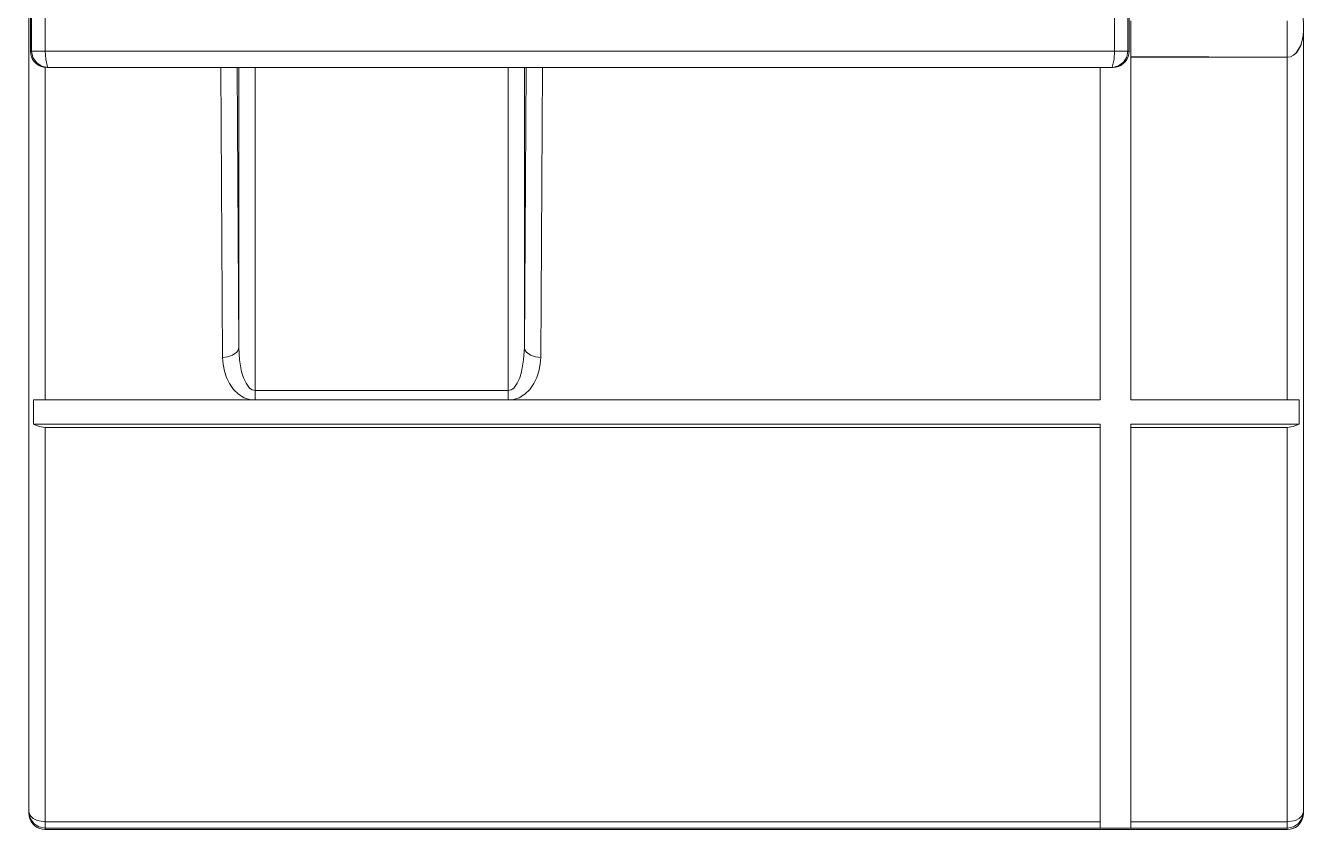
# Model space of a CAD drawing. Header units: millimetres. Extents: x 33157 to 59611, y -29750 to 1750.
# Drawn here: x 53643.6 to 53706.5, y 114.6 to 154.2 of the extents above; entities that cross this region are included whole.
import ezdxf

# ---------------------------------------------------------------- set-up
doc = ezdxf.new("R2010")
doc.units = ezdxf.units.MM
doc.layers.get('0').update_dxf_attribs({"lineweight": 18})

msp = doc.modelspace()

# ---------------------------------------------------------------- linework, layer by layer
at = {"lineweight": 9}
for p, q in [((53643.794, 279.827), (53643.794, 115.432)), ((53643.926, 213.626), (53643.926, 152.931)), ((53697.859, 213.626), (53697.859, 152.931)), ((53644.596, 213.079), (53644.596, 152.931)), ((53697.189, 213.079), (53697.189, 152.931)), ((53697.916, 155.43), (53697.916, 152.931)), ((53643.869, 155.128), (53643.869, 152.931)), ((53706.49, 153.959), (53706.49, 115.432)), ((53697.991, 152.667), (53697.991, 152.629)), ((53697.991, 152.667), (53697.991, 135.77)), ((53705.688, 152.629), (53705.688, 135.77)), ((53644.596, 152.13), (53644.596, 135.77)), ((53654.113, 152.13), (53654.113, 138.344)), ((53654.914, 152.13), (53654.914, 135.77)), ((53667.365, 152.13), (53667.365, 135.77)), ((53668.167, 152.13), (53668.167, 138.344)), ((53696.491, 152.13), (53696.491, 135.77)), ((53644.011, 135.77), (53644.011, 134.573)), ((53706.273, 135.77), (53706.273, 134.573)), ((53696.491, 134.573), (53696.491, 114.706)), ((53697.991, 134.573), (53697.991, 114.706)), ((53644.596, 134.422), (53644.596, 114.64)), ((53705.688, 134.422), (53705.688, 114.64))]:
    msp.add_line(p, q, dxfattribs=at)
for points in [[(53706.49, 153.959), (53706.49, 153.959), (53706.48, 154.892), (53706.48, 154.892)], [(53698.001, 154.421), (53698.001, 154.421), (53697.991, 152.629), (53697.991, 152.629)], [(53705.697, 152.629), (53705.697, 152.629), (53705.688, 154.421), (53705.688, 154.421)], [(53643.869, 152.931), (53643.869, 152.931), (53697.916, 152.931), (53697.916, 152.931)], [(53644.699, 152.148), (53644.699, 152.148), (53644.728, 152.13), (53644.728, 152.13)], [(53653.32, 137.863), (53653.32, 137.863), (53653.226, 152.13), (53653.226, 152.13)], [(53654.113, 138.344), (53654.113, 138.344), (53654.028, 152.13), (53654.028, 152.13)], [(53668.252, 152.13), (53668.252, 152.13), (53668.167, 138.344), (53668.167, 138.344)], [(53669.063, 152.13), (53669.063, 152.13), (53668.968, 137.863), (53668.968, 137.863)], [(53697.086, 152.148), (53697.086, 152.148), (53697.057, 152.13), (53697.057, 152.13)], [(53705.688, 152.629), (53705.688, 152.629), (53697.991, 152.667), (53697.991, 152.667)], [(53697.991, 152.629), (53697.991, 152.629), (53705.697, 152.629), (53705.697, 152.629)], [(53644.671, 152.13), (53644.671, 152.13), (53697.114, 152.13), (53697.114, 152.13)], [(53697.057, 152.13), (53697.057, 152.13), (53697.114, 152.13), (53697.114, 152.13)], [(53667.365, 136.232), (53667.365, 136.232), (53654.914, 136.232), (53654.914, 136.232)], [(53644.011, 135.77), (53644.011, 135.77), (53696.491, 135.77), (53696.491, 135.77)], [(53706.273, 135.77), (53706.273, 135.77), (53697.991, 135.77), (53697.991, 135.77)], [(53644.011, 134.573), (53644.011, 134.573), (53696.491, 134.573), (53696.491, 134.573)], [(53697.991, 134.573), (53697.991, 134.573), (53706.273, 134.573), (53706.273, 134.573)], [(53696.491, 134.422), (53696.491, 134.422), (53644.596, 134.422), (53644.596, 134.422)], [(53705.688, 134.422), (53705.688, 134.422), (53697.991, 134.422), (53697.991, 134.422)], [(53643.794, 115.498), (53643.794, 115.498), (53643.851, 115.319), (53643.851, 115.319)], [(53706.49, 115.498), (53706.49, 115.498), (53706.433, 115.319), (53706.433, 115.319)], [(53644.596, 114.64), (53644.596, 114.64), (53705.688, 114.64), (53705.688, 114.64)], [(53696.491, 115.017), (53696.491, 115.017), (53644.596, 115.017), (53644.596, 115.017)], [(53696.491, 114.696), (53696.491, 114.696), (53644.596, 114.696), (53644.596, 114.696)], [(53697.991, 114.706), (53697.991, 114.706), (53696.491, 114.706), (53696.491, 114.706)], [(53705.688, 115.017), (53705.688, 115.017), (53697.991, 115.017), (53697.991, 115.017)], [(53705.688, 114.696), (53705.688, 114.696), (53697.991, 114.696), (53697.991, 114.696)]]:
    msp.add_open_spline(points, degree=3, dxfattribs=at)
for points, knots in [([(53705.688, 152.629), (53705.688, 152.629), (53705.848, 152.658), (53705.848, 152.658), (53705.848, 152.658), (53705.999, 152.733), (53705.999, 152.733), (53705.999, 152.733), (53706.131, 152.856), (53706.131, 152.856), (53706.131, 152.856), (53706.254, 153.025), (53706.254, 153.025), (53706.254, 153.025), (53706.358, 153.223), (53706.358, 153.223), (53706.358, 153.223), (53706.433, 153.45), (53706.433, 153.45), (53706.433, 153.45), (53706.471, 153.704), (53706.471, 153.704), (53706.471, 153.704), (53706.49, 153.959), (53706.49, 153.959)], [0, 0, 0, 0, 138953.64036, 138953.64036, 138953.64036, 277907.280719, 277907.280719, 277907.280719, 416860.921079, 416860.921079, 416860.921079, 555814.561439, 555814.561439, 555814.561439, 694768.201799, 694768.201799, 694768.201799, 833721.842158, 833721.842158, 833721.842158, 972675.482518, 972675.482518, 972675.482518, 1111629.122878, 1111629.122878, 1111629.122878, 1111629.122878]), ([(53705.697, 152.629), (53705.697, 152.629), (53705.848, 152.658), (53705.848, 152.658), (53705.848, 152.658), (53705.999, 152.733), (53705.999, 152.733), (53705.999, 152.733), (53706.141, 152.856), (53706.141, 152.856), (53706.141, 152.856), (53706.254, 153.016), (53706.254, 153.016), (53706.254, 153.016), (53706.358, 153.214), (53706.358, 153.214), (53706.358, 153.214), (53706.433, 153.45), (53706.433, 153.45), (53706.433, 153.45), (53706.48, 153.695), (53706.48, 153.695), (53706.48, 153.695), (53706.49, 153.959), (53706.49, 153.959)], [0, 0, 0, 0, 138953.66158, 138953.66158, 138953.66158, 277907.32316, 277907.32316, 277907.32316, 416860.98474, 416860.98474, 416860.98474, 555814.64632, 555814.64632, 555814.64632, 694768.3079, 694768.3079, 694768.3079, 833721.96948, 833721.96948, 833721.96948, 972675.63106, 972675.63106, 972675.63106, 1111629.29264, 1111629.29264, 1111629.29264, 1111629.29264]), ([(53643.869, 152.931), (53643.869, 152.931), (53643.879, 152.79), (53643.879, 152.79), (53643.879, 152.79), (53643.916, 152.658), (53643.916, 152.658), (53643.916, 152.658), (53643.973, 152.526), (53643.973, 152.526), (53643.973, 152.526), (53644.058, 152.412), (53644.058, 152.412), (53644.058, 152.412), (53644.152, 152.318), (53644.152, 152.318), (53644.152, 152.318), (53644.275, 152.233), (53644.275, 152.233), (53644.275, 152.233), (53644.398, 152.177), (53644.398, 152.177), (53644.398, 152.177), (53644.53, 152.139), (53644.53, 152.139), (53644.53, 152.139), (53644.671, 152.13), (53644.671, 152.13)], [0, 0, 0, 0, 137749.683475, 137749.683475, 137749.683475, 275499.366949, 275499.366949, 275499.366949, 413249.050424, 413249.050424, 413249.050424, 550998.733899, 550998.733899, 550998.733899, 688748.417373, 688748.417373, 688748.417373, 826498.100848, 826498.100848, 826498.100848, 964247.784323, 964247.784323, 964247.784323, 1101997.467797, 1101997.467797, 1101997.467797, 1239747.151272, 1239747.151272, 1239747.151272, 1239747.151272]), ([(53643.926, 152.931), (53643.926, 152.931), (53643.983, 152.62), (53643.983, 152.62), (53643.983, 152.62), (53644.162, 152.365), (53644.162, 152.365), (53644.162, 152.365), (53644.416, 152.196), (53644.416, 152.196), (53644.416, 152.196), (53644.728, 152.13), (53644.728, 152.13)], [0, 0, 0, 0, 148263.246452, 148263.246452, 148263.246452, 296526.492903, 296526.492903, 296526.492903, 444789.739355, 444789.739355, 444789.739355, 593052.985807, 593052.985807, 593052.985807, 593052.985807]), ([(53644.596, 152.931), (53644.596, 152.931), (53644.615, 152.535), (53644.615, 152.535), (53644.615, 152.535), (53644.699, 152.148), (53644.699, 152.148)], [0, 0, 0, 0, 167203.889527, 167203.889527, 167203.889527, 334407.779054, 334407.779054, 334407.779054, 334407.779054]), ([(53697.189, 152.931), (53697.189, 152.931), (53697.171, 152.535), (53697.171, 152.535), (53697.171, 152.535), (53697.086, 152.148), (53697.086, 152.148)], [0, 0, 0, 0, 167367.827692, 167367.827692, 167367.827692, 334735.655385, 334735.655385, 334735.655385, 334735.655385]), ([(53697.114, 152.13), (53697.114, 152.13), (53697.397, 152.205), (53697.397, 152.205), (53697.397, 152.205), (53697.642, 152.384), (53697.642, 152.384), (53697.642, 152.384), (53697.803, 152.639), (53697.803, 152.639), (53697.803, 152.639), (53697.859, 152.931), (53697.859, 152.931)], [0, 0, 0, 0, 148411.291775, 148411.291775, 148411.291775, 296822.58355, 296822.58355, 296822.58355, 445233.875325, 445233.875325, 445233.875325, 593645.167101, 593645.167101, 593645.167101, 593645.167101]), ([(53697.114, 152.13), (53697.114, 152.13), (53697.255, 152.139), (53697.255, 152.139), (53697.255, 152.139), (53697.388, 152.177), (53697.388, 152.177), (53697.388, 152.177), (53697.51, 152.233), (53697.51, 152.233), (53697.51, 152.233), (53697.623, 152.318), (53697.623, 152.318), (53697.623, 152.318), (53697.727, 152.412), (53697.727, 152.412), (53697.727, 152.412), (53697.803, 152.526), (53697.803, 152.526), (53697.803, 152.526), (53697.869, 152.658), (53697.869, 152.658), (53697.869, 152.658), (53697.897, 152.79), (53697.897, 152.79), (53697.897, 152.79), (53697.916, 152.931), (53697.916, 152.931)], [0, 0, 0, 0, 137887.509953, 137887.509953, 137887.509953, 275775.019907, 275775.019907, 275775.019907, 413662.52986, 413662.52986, 413662.52986, 551550.039813, 551550.039813, 551550.039813, 689437.549767, 689437.549767, 689437.549767, 827325.05972, 827325.05972, 827325.05972, 965212.569674, 965212.569674, 965212.569674, 1103100.079627, 1103100.079627, 1103100.079627, 1240987.58958, 1240987.58958, 1240987.58958, 1240987.58958]), ([(53653.32, 137.863), (53653.32, 137.863), (53653.566, 137.892), (53653.566, 137.892), (53653.566, 137.892), (53653.811, 137.967), (53653.811, 137.967), (53653.811, 137.967), (53654.018, 138.118), (53654.018, 138.118), (53654.018, 138.118), (53654.084, 138.222), (53654.084, 138.222), (53654.084, 138.222), (53654.113, 138.344), (53654.113, 138.344)], [0, 0, 0, 0, 144534.653376, 144534.653376, 144534.653376, 289069.306752, 289069.306752, 289069.306752, 433603.960127, 433603.960127, 433603.960127, 578138.613503, 578138.613503, 578138.613503, 722673.266879, 722673.266879, 722673.266879, 722673.266879]), ([(53654.914, 136.232), (53654.914, 136.232), (53654.773, 136.27), (53654.773, 136.27), (53654.773, 136.27), (53654.65, 136.355), (53654.65, 136.355), (53654.65, 136.355), (53654.471, 136.59), (53654.471, 136.59), (53654.471, 136.59), (53654.349, 136.864), (53654.349, 136.864), (53654.349, 136.864), (53654.254, 137.156), (53654.254, 137.156), (53654.254, 137.156), (53654.15, 137.741), (53654.15, 137.741), (53654.15, 137.741), (53654.113, 138.344), (53654.113, 138.344)], [0, 0, 0, 0, 140203.890047, 140203.890047, 140203.890047, 280407.780094, 280407.780094, 280407.780094, 420611.670141, 420611.670141, 420611.670141, 560815.560188, 560815.560188, 560815.560188, 701019.450235, 701019.450235, 701019.450235, 841223.340283, 841223.340283, 841223.340283, 981427.23033, 981427.23033, 981427.23033, 981427.23033]), ([(53668.167, 138.344), (53668.167, 138.344), (53668.129, 137.741), (53668.129, 137.741), (53668.129, 137.741), (53668.025, 137.156), (53668.025, 137.156), (53668.025, 137.156), (53667.94, 136.864), (53667.94, 136.864), (53667.94, 136.864), (53667.808, 136.59), (53667.808, 136.59), (53667.808, 136.59), (53667.638, 136.355), (53667.638, 136.355), (53667.638, 136.355), (53667.516, 136.27), (53667.516, 136.27), (53667.516, 136.27), (53667.365, 136.232), (53667.365, 136.232)], [0, 0, 0, 0, 140237.233499, 140237.233499, 140237.233499, 280474.466998, 280474.466998, 280474.466998, 420711.700497, 420711.700497, 420711.700497, 560948.933995, 560948.933995, 560948.933995, 701186.167494, 701186.167494, 701186.167494, 841423.400993, 841423.400993, 841423.400993, 981660.634492, 981660.634492, 981660.634492, 981660.634492]), ([(53668.968, 137.863), (53668.968, 137.863), (53668.714, 137.892), (53668.714, 137.892), (53668.714, 137.892), (53668.468, 137.967), (53668.468, 137.967), (53668.468, 137.967), (53668.27, 138.118), (53668.27, 138.118), (53668.27, 138.118), (53668.195, 138.222), (53668.195, 138.222), (53668.195, 138.222), (53668.167, 138.344), (53668.167, 138.344)], [0, 0, 0, 0, 144574.248458, 144574.248458, 144574.248458, 289148.496917, 289148.496917, 289148.496917, 433722.745375, 433722.745375, 433722.745375, 578296.993834, 578296.993834, 578296.993834, 722871.242292, 722871.242292, 722871.242292, 722871.242292]), ([(53654.698, 135.77), (53654.698, 135.77), (53654.377, 135.874), (53654.377, 135.874), (53654.377, 135.874), (53654.094, 136.053), (53654.094, 136.053), (53654.094, 136.053), (53653.849, 136.289), (53653.849, 136.289), (53653.849, 136.289), (53653.66, 136.572), (53653.66, 136.572), (53653.66, 136.572), (53653.509, 136.873), (53653.509, 136.873), (53653.509, 136.873), (53653.405, 137.194), (53653.405, 137.194), (53653.405, 137.194), (53653.339, 137.524), (53653.339, 137.524), (53653.339, 137.524), (53653.32, 137.863), (53653.32, 137.863)], [0, 0, 0, 0, 138838.992332, 138838.992332, 138838.992332, 277677.984664, 277677.984664, 277677.984664, 416516.976996, 416516.976996, 416516.976996, 555355.969328, 555355.969328, 555355.969328, 694194.96166, 694194.96166, 694194.96166, 833033.953992, 833033.953992, 833033.953992, 971872.946324, 971872.946324, 971872.946324, 1110711.938656, 1110711.938656, 1110711.938656, 1110711.938656]), ([(53668.968, 137.863), (53668.968, 137.863), (53668.94, 137.524), (53668.94, 137.524), (53668.94, 137.524), (53668.883, 137.194), (53668.883, 137.194), (53668.883, 137.194), (53668.78, 136.873), (53668.78, 136.873), (53668.78, 136.873), (53668.629, 136.572), (53668.629, 136.572), (53668.629, 136.572), (53668.431, 136.289), (53668.431, 136.289), (53668.431, 136.289), (53668.186, 136.053), (53668.186, 136.053), (53668.186, 136.053), (53667.903, 135.874), (53667.903, 135.874), (53667.903, 135.874), (53667.582, 135.77), (53667.582, 135.77)], [0, 0, 0, 0, 138876.615079, 138876.615079, 138876.615079, 277753.230158, 277753.230158, 277753.230158, 416629.845237, 416629.845237, 416629.845237, 555506.460317, 555506.460317, 555506.460317, 694383.075396, 694383.075396, 694383.075396, 833259.690475, 833259.690475, 833259.690475, 972136.305554, 972136.305554, 972136.305554, 1111012.920633, 1111012.920633, 1111012.920633, 1111012.920633]), ([(53644.011, 134.573), (53644.011, 134.573), (53644.294, 134.459), (53644.294, 134.459), (53644.294, 134.459), (53644.596, 134.422), (53644.596, 134.422)], [0, 0, 0, 0, 167231.171622, 167231.171622, 167231.171622, 334462.343244, 334462.343244, 334462.343244, 334462.343244]), ([(53706.273, 134.573), (53706.273, 134.573), (53705.99, 134.459), (53705.99, 134.459), (53705.99, 134.459), (53705.688, 134.422), (53705.688, 134.422)], [0, 0, 0, 0, 167423.673169, 167423.673169, 167423.673169, 334847.346337, 334847.346337, 334847.346337, 334847.346337]), ([(53643.794, 115.498), (53643.794, 115.498), (53643.851, 115.196), (53643.851, 115.196), (53643.851, 115.196), (53644.03, 114.932), (53644.03, 114.932), (53644.03, 114.932), (53644.284, 114.762), (53644.284, 114.762), (53644.284, 114.762), (53644.596, 114.696), (53644.596, 114.696)], [0, 0, 0, 0, 148314.501137, 148314.501137, 148314.501137, 296629.002274, 296629.002274, 296629.002274, 444943.50341, 444943.50341, 444943.50341, 593258.004547, 593258.004547, 593258.004547, 593258.004547]), ([(53643.794, 115.432), (53643.794, 115.432), (53643.803, 115.3), (53643.803, 115.3), (53643.803, 115.3), (53643.841, 115.158), (53643.841, 115.158), (53643.841, 115.158), (53643.898, 115.036), (53643.898, 115.036), (53643.898, 115.036), (53643.983, 114.923), (53643.983, 114.923), (53643.983, 114.923), (53644.077, 114.819), (53644.077, 114.819), (53644.077, 114.819), (53644.19, 114.743), (53644.19, 114.743), (53644.19, 114.743), (53644.322, 114.687), (53644.322, 114.687), (53644.322, 114.687), (53644.454, 114.649), (53644.454, 114.649), (53644.454, 114.649), (53644.596, 114.64), (53644.596, 114.64)], [0, 0, 0, 0, 137795.449361, 137795.449361, 137795.449361, 275590.898722, 275590.898722, 275590.898722, 413386.348083, 413386.348083, 413386.348083, 551181.797443, 551181.797443, 551181.797443, 688977.246804, 688977.246804, 688977.246804, 826772.696165, 826772.696165, 826772.696165, 964568.145526, 964568.145526, 964568.145526, 1102363.594887, 1102363.594887, 1102363.594887, 1240159.044248, 1240159.044248, 1240159.044248, 1240159.044248]), ([(53643.851, 115.319), (53643.851, 115.319), (53644.001, 115.177), (53644.001, 115.177), (53644.001, 115.177), (53644.19, 115.083), (53644.19, 115.083), (53644.19, 115.083), (53644.596, 115.017), (53644.596, 115.017)], [0, 0, 0, 0, 154649.162762, 154649.162762, 154649.162762, 309298.325524, 309298.325524, 309298.325524, 463947.488286, 463947.488286, 463947.488286, 463947.488286]), ([(53706.433, 115.319), (53706.433, 115.319), (53706.282, 115.177), (53706.282, 115.177), (53706.282, 115.177), (53706.093, 115.083), (53706.093, 115.083), (53706.093, 115.083), (53705.688, 115.017), (53705.688, 115.017)], [0, 0, 0, 0, 154828.292431, 154828.292431, 154828.292431, 309656.584862, 309656.584862, 309656.584862, 464484.877293, 464484.877293, 464484.877293, 464484.877293]), ([(53705.688, 114.696), (53705.688, 114.696), (53705.999, 114.762), (53705.999, 114.762), (53705.999, 114.762), (53706.254, 114.932), (53706.254, 114.932), (53706.254, 114.932), (53706.433, 115.196), (53706.433, 115.196), (53706.433, 115.196), (53706.49, 115.498), (53706.49, 115.498)], [0, 0, 0, 0, 148486.718951, 148486.718951, 148486.718951, 296973.437902, 296973.437902, 296973.437902, 445460.156852, 445460.156852, 445460.156852, 593946.875803, 593946.875803, 593946.875803, 593946.875803]), ([(53705.688, 114.64), (53705.688, 114.64), (53705.829, 114.649), (53705.829, 114.649), (53705.829, 114.649), (53705.961, 114.687), (53705.961, 114.687), (53705.961, 114.687), (53706.093, 114.743), (53706.093, 114.743), (53706.093, 114.743), (53706.207, 114.819), (53706.207, 114.819), (53706.207, 114.819), (53706.301, 114.923), (53706.301, 114.923), (53706.301, 114.923), (53706.386, 115.036), (53706.386, 115.036), (53706.386, 115.036), (53706.442, 115.158), (53706.442, 115.158), (53706.442, 115.158), (53706.48, 115.3), (53706.48, 115.3), (53706.48, 115.3), (53706.49, 115.432), (53706.49, 115.432)], [0, 0, 0, 0, 137955.515413, 137955.515413, 137955.515413, 275911.030825, 275911.030825, 275911.030825, 413866.546238, 413866.546238, 413866.546238, 551822.06165, 551822.06165, 551822.06165, 689777.577063, 689777.577063, 689777.577063, 827733.092476, 827733.092476, 827733.092476, 965688.607888, 965688.607888, 965688.607888, 1103644.123301, 1103644.123301, 1103644.123301, 1241599.638713, 1241599.638713, 1241599.638713, 1241599.638713])]:
    msp.add_open_spline(points, degree=3, knots=knots, dxfattribs=at)

doc.saveas('drawing.dxf')
